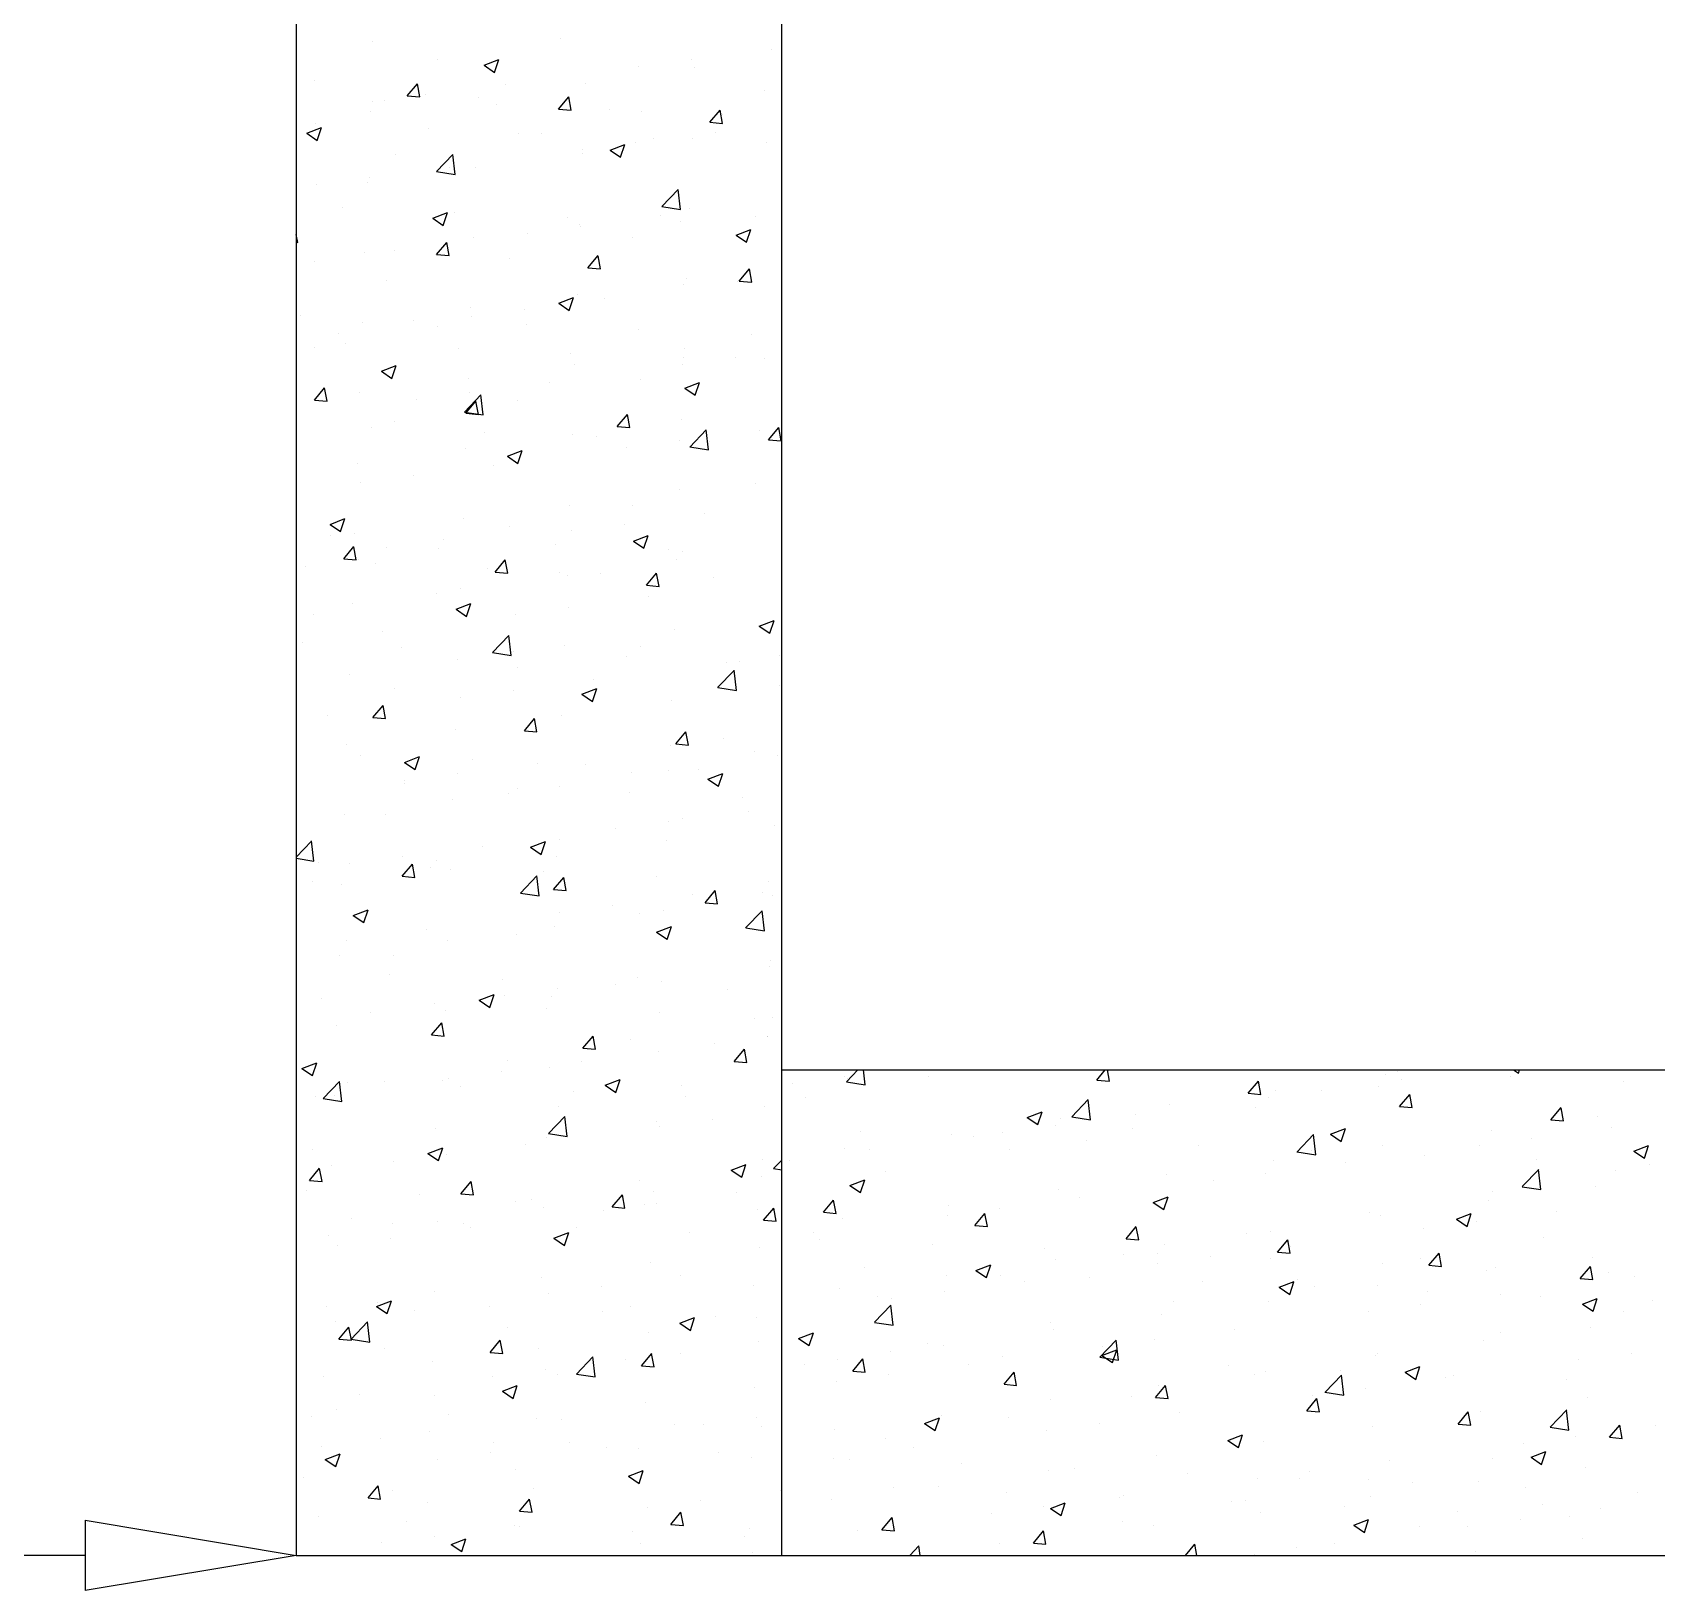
# Model space of a CAD drawing. Header units: millimetres. Extents: x 331487 to 517269, y 198509 to 399936.
# Drawn here: x 421449 to 422219, y 324802 to 325540 of the extents above; entities that cross this region are included whole.
import ezdxf

# ---------------------------------------------------------------- set-up
doc = ezdxf.new("R2010")
doc.units = ezdxf.units.MM
doc.header["$MEASUREMENT"] = 0
doc.layers.add('COLUMN', color=6, linetype='Continuous')
doc.layers.add('FOOTING', color=5, linetype='Continuous')

# ---------------------------------------------------------------- blocks, each defined once
blk = doc.blocks.new('_ClosedBlank')
at = {"color": 0, "linetype": 'ByBlock', "lineweight": -2}
for p, q in [((-1, 0.1667), (0, 0)), ((-1, 0.1667), (-1, -0.1667)), ((0, 0), (-1, -0.1667))]:
    blk.add_line(p, q, dxfattribs=at)

msp = doc.modelspace()

# ---------------------------------------------------------------- linework, layer by layer
at = {"layer": 'COLUMN'}
for p, q in [((421574.35, 327708.51), (421574.35, 324818.51)), ((421804.35, 324818.51), (421804.35, 327478.51)), ((421804.35, 325048.51), (423704.35, 325048.51)), ((421574.35, 324818.51), (421804.35, 324818.51)), ((421804.35, 324818.51), (423704.35, 324818.51))]:
    msp.add_line(p, q, dxfattribs=at)
at = {"layer": 'COLUMN', "color": 2, "linetype": 'Continuous'}
for p, q in [((421610.53, 325535.77), (421610.53, 325535.77)), ((421699.76, 325537.52), (421699.76, 325537.52)), ((421641.44, 325527.51), (421641.44, 325527.51)), ((421663.34, 325524.63), (421670.34, 325527.31)), ((421668.31, 325521.27), (421670.34, 325527.31)), ((421761.49, 325527.27), (421761.49, 325527.27)), ((421799.37, 325532.26), (421799.37, 325532.26)), ((421663.34, 325524.63), (421668.31, 325521.27)), ((421736.46, 325523.98), (421736.46, 325523.98)), ((421763.1, 325523.42), (421763.1, 325523.42)), ((421583.12, 325517.5), (421583.12, 325517.5)), ((421626.92, 325510.15), (421631.75, 325515.89)), ((421626.92, 325510.15), (421632.9, 325509.62)), ((421632.9, 325509.62), (421631.74, 325515.89)), ((421635.43, 325510.68), (421635.43, 325510.68)), ((421673.31, 325515.66), (421673.31, 325515.66)), ((421711.16, 325515.92), (421711.16, 325515.92)), ((421796.27, 325512.53), (421796.27, 325512.53)), ((421609.31, 325502.48), (421609.31, 325502.48)), ((421610.4, 325507.38), (421610.4, 325507.38)), ((421615.95, 325508.05), (421615.95, 325508.05)), ((421660.65, 325509.52), (421660.65, 325509.52)), ((421669.33, 325505.8), (421669.33, 325505.8)), ((421698.65, 325503.87), (421703.47, 325509.62)), ((421698.65, 325503.87), (421704.63, 325503.35)), ((421704.63, 325503.34), (421703.47, 325509.61)), ((421722.72, 325503.54), (421722.72, 325503.54)), ((421737.95, 325502.52), (421737.95, 325502.52)), ((421770.38, 325497.6), (421775.2, 325503.34)), ((421776.35, 325497.07), (421775.2, 325503.34)), ((421579.32, 325492.37), (421586.32, 325495.06)), ((421583.65, 325496.88), (421583.65, 325496.88)), ((421584.29, 325489.02), (421586.32, 325495.06)), ((421637.04, 325494.62), (421637.04, 325494.62)), ((421770.38, 325497.6), (421776.35, 325497.07)), ((421776.1, 325501.29), (421776.1, 325501.29)), ((421579.32, 325492.37), (421584.29, 325489.02)), ((421679.63, 325492.51), (421679.63, 325492.51)), ((421690.42, 325492.37), (421690.42, 325492.37)), ((421723.03, 325484.36), (421730.03, 325487.05)), ((421728, 325481.01), (421730.03, 325487.05)), ((421735.19, 325487.83), (421735.19, 325487.83)), ((421743.8, 325490.11), (421743.8, 325490.11)), ((421761.89, 325490.13), (421761.89, 325490.13)), ((421773.06, 325492.82), (421773.06, 325492.82)), ((421797.18, 325487.85), (421797.18, 325487.85)), ((421621.32, 325482.5), (421621.32, 325482.5)), ((421640.78, 325474.24), (421648.57, 325482.36)), ((421649.69, 325472.88), (421648.58, 325482.38)), ((421709.95, 325482.63), (421709.95, 325482.63)), ((421710.15, 325484.53), (421710.15, 325484.53)), ((421723.03, 325484.36), (421728, 325481.01)), ((421640.79, 325474.26), (421649.69, 325472.88)), ((421647, 325476.22), (421647, 325476.22)), ((421659.44, 325476.23), (421659.44, 325476.23)), ((421584.09, 325467.94), (421584.09, 325467.94)), ((421608.09, 325469.19), (421608.09, 325469.19)), ((421609.13, 325471.23), (421609.13, 325471.23)), ((421747.5, 325457.69), (421755.29, 325465.81)), ((421756.41, 325456.33), (421755.31, 325465.82)), ((421596.06, 325457.22), (421596.06, 325457.22)), ((421747.52, 325457.71), (421756.41, 325456.33)), ((421760.67, 325456.84), (421760.67, 325456.84)), ((421639.01, 325452.11), (421646.01, 325454.8)), ((421639.01, 325452.11), (421643.98, 325448.76)), ((421643.98, 325448.75), (421646.01, 325454.8)), ((421649.44, 325454.97), (421649.44, 325454.97)), ((421702.82, 325452.71), (421702.82, 325452.71)), ((421708.73, 325449.34), (421708.73, 325449.34)), ((421708.88, 325448.39), (421708.88, 325448.39)), ((421746.75, 325453.38), (421746.75, 325453.38)), ((421756.2, 325450.46), (421756.2, 325450.46)), ((421792.14, 325452.87), (421792.14, 325452.87)), ((421575.05, 325440.67), (421574.35, 325444.48)), ((421574.35, 325440.74), (421575.05, 325440.68)), ((421640.8, 325434.93), (421645.62, 325440.67)), ((421646.78, 325434.4), (421645.62, 325440.67)), ((421658.22, 325442.94), (421658.22, 325442.94)), ((421683.85, 325445.09), (421683.85, 325445.09)), ((421733.82, 325442.85), (421733.82, 325442.85)), ((421782.72, 325444.1), (421789.72, 325446.79)), ((421782.72, 325444.1), (421787.69, 325440.75)), ((421787.69, 325440.75), (421789.72, 325446.79)), ((421606.88, 325435.9), (421606.88, 325435.9)), ((421620.69, 325436.78), (421620.69, 325436.78)), ((421640.8, 325434.93), (421646.78, 325434.4)), ((421712.53, 325428.65), (421717.35, 325434.4)), ((421718.5, 325428.12), (421717.35, 325434.39)), ((421582.82, 325431.79), (421582.82, 325431.79)), ((421675.51, 325432.84), (421675.51, 325432.84)), ((421712.53, 325428.65), (421718.5, 325428.13)), ((421784.25, 325422.38), (421789.07, 325428.12)), ((421790.23, 325421.85), (421789.07, 325428.12)), ((421617.19, 325422.83), (421617.19, 325422.83)), ((421757.79, 325420.9), (421757.79, 325420.9)), ((421759.46, 325423.55), (421759.46, 325423.55)), ((421783.6, 325422.25), (421783.6, 325422.25)), ((421784.25, 325422.38), (421790.23, 325421.85)), ((421698.7, 325411.85), (421705.7, 325414.54)), ((421698.7, 325411.85), (421703.67, 325408.49)), ((421699.47, 325410.89), (421699.47, 325410.89)), ((421703.67, 325408.49), (421705.7, 325414.54)), ((421707.52, 325416.05), (421707.52, 325416.05)), ((421720.45, 325413.93), (421720.45, 325413.93)), ((421576.58, 325406.12), (421576.58, 325406.12)), ((421605.66, 325402.61), (421605.66, 325402.61)), ((421629.97, 325403.87), (421629.97, 325403.87)), ((421657.01, 325409.65), (421657.01, 325409.65)), ((421657.54, 325405.65), (421657.54, 325405.65)), ((421682.57, 325408.95), (421682.57, 325408.95)), ((421594.38, 325397.34), (421594.38, 325397.34)), ((421641.15, 325400.88), (421641.15, 325400.88)), ((421683.35, 325401.61), (421683.35, 325401.61)), ((421736.73, 325399.36), (421736.73, 325399.36)), ((421790.11, 325397.1), (421790.11, 325397.1)), ((421582.83, 325390.87), (421582.83, 325390.87)), ((421597.67, 325392.69), (421597.67, 325392.69)), ((421651.05, 325390.44), (421651.05, 325390.44)), ((421704.43, 325388.18), (421704.43, 325388.18)), ((421758.24, 325390.26), (421758.24, 325390.26)), ((421614.68, 325379.6), (421621.68, 325382.28)), ((421614.68, 325379.6), (421619.65, 325376.24)), ((421619.65, 325376.24), (421621.67, 325382.28)), ((421706.3, 325382.76), (421706.3, 325382.76)), ((421757.3, 325382.81), (421757.3, 325382.81)), ((421757.82, 325385.92), (421757.82, 325385.92)), ((421782.33, 325386.1), (421782.33, 325386.1)), ((421795.98, 325385.9), (421795.98, 325385.9)), ((421582.95, 325365.98), (421587.77, 325371.73)), ((421588.92, 325365.46), (421587.77, 325371.72)), ((421655.79, 325376.36), (421655.79, 325376.36)), ((421694.14, 325374.49), (421694.14, 325374.49)), ((421737.66, 325375.89), (421737.66, 325375.89)), ((421758.39, 325371.59), (421765.39, 325374.28)), ((421758.39, 325371.59), (421763.36, 325368.23)), ((421763.36, 325368.23), (421765.39, 325374.27)), ((421582.95, 325365.98), (421588.93, 325365.46)), ((421604.45, 325369.32), (421604.45, 325369.32)), ((421631.23, 325366.21), (421631.23, 325366.21)), ((421654.04, 325360.28), (421661.83, 325368.4)), ((421654.67, 325359.71), (421659.5, 325365.45)), ((421656.27, 325369.51), (421656.27, 325369.51)), ((421660.65, 325359.18), (421659.49, 325365.45)), ((421662.95, 325358.91), (421661.84, 325368.41)), ((421679.34, 325365.88), (421679.34, 325365.88)), ((421654.05, 325360.29), (421662.94, 325358.91)), ((421654.67, 325359.71), (421660.65, 325359.19)), ((421726.4, 325353.43), (421731.22, 325359.18)), ((421732.38, 325352.9), (421731.22, 325359.17)), ((421757.02, 325356.97), (421757.02, 325356.97)), ((421610.07, 325353.04), (421610.07, 325353.04)), ((421621.02, 325355.87), (421621.02, 325355.87)), ((421663.45, 325350.78), (421663.45, 325350.78)), ((421705.08, 325349.47), (421705.08, 325349.47)), ((421716.84, 325348.53), (421716.84, 325348.53)), ((421726.4, 325353.43), (421732.38, 325352.91)), ((421760.76, 325343.73), (421768.55, 325351.85)), ((421769.67, 325342.36), (421768.56, 325351.86)), ((421793.9, 325351.65), (421793.9, 325351.65)), ((421798.13, 325347.16), (421802.95, 325352.9)), ((421804.1, 325346.63), (421802.95, 325352.9)), ((421654.57, 325343.07), (421654.57, 325343.07)), ((421674.37, 325339.33), (421681.37, 325342.02)), ((421679.34, 325335.98), (421681.37, 325342.02)), ((421730.99, 325343.37), (421730.99, 325343.37)), ((421756.02, 325346.66), (421756.02, 325346.66)), ((421760.78, 325343.74), (421769.67, 325342.36)), ((421770.22, 325346.27), (421770.22, 325346.27)), ((421798.13, 325347.16), (421804.1, 325346.64)), ((421603.23, 325336.03), (421603.23, 325336.03)), ((421667.83, 325335.05), (421667.83, 325335.05)), ((421674.37, 325339.33), (421679.34, 325335.98)), ((421604.93, 325326.77), (421604.93, 325326.77)), ((421629.96, 325330.07), (421629.96, 325330.07)), ((421791.85, 325326.24), (421791.85, 325326.24)), ((421755.81, 325323.68), (421755.81, 325323.68)), ((421590.34, 325307.08), (421597.35, 325309.77)), ((421595.32, 325303.72), (421597.34, 325309.77)), ((421653.36, 325309.78), (421653.36, 325309.78)), ((421703.87, 325316.18), (421703.87, 325316.18)), ((421733.53, 325316.23), (421733.53, 325316.23)), ((421767.59, 325312.21), (421767.59, 325312.21)), ((421590.34, 325307.08), (421595.32, 325303.73)), ((421602.01, 325302.74), (421602.01, 325302.74)), ((421675.21, 325306.21), (421675.21, 325306.21)), ((421704.68, 325303.93), (421704.68, 325303.93)), ((421729.72, 325307.22), (421729.72, 325307.22)), ((421590.6, 325301.94), (421590.6, 325301.94)), ((421596.82, 325290.76), (421601.64, 325296.51)), ((421602.8, 325290.24), (421601.64, 325296.5)), ((421616.89, 325296.2), (421616.89, 325296.2)), ((421641.53, 325295.61), (421641.53, 325295.61)), ((421643.98, 325299.68), (421643.98, 325299.68)), ((421697.36, 325297.43), (421697.36, 325297.43)), ((421734.06, 325299.07), (421741.06, 325301.76)), ((421734.06, 325299.07), (421739.03, 325295.72)), ((421739.03, 325295.72), (421741.06, 325301.76)), ((421750.74, 325295.17), (421750.74, 325295.17)), ((421578.62, 325287.33), (421578.62, 325287.33)), ((421596.82, 325290.76), (421602.8, 325290.24)), ((421603.65, 325290.62), (421603.65, 325290.62)), ((421611.68, 325288.5), (421611.68, 325288.5)), ((421668.55, 325284.49), (421673.37, 325290.23)), ((421674.53, 325283.96), (421673.37, 325290.23)), ((421754.59, 325290.39), (421754.59, 325290.39)), ((421757.49, 325294.27), (421757.49, 325294.27)), ((421804.13, 325292.92), (421804.13, 325292.92)), ((421665.06, 325286.25), (421665.06, 325286.25)), ((421668.55, 325284.49), (421674.53, 325283.97)), ((421699.17, 325284.26), (421699.17, 325284.26)), ((421702.65, 325282.89), (421702.65, 325282.89)), ((421718.45, 325283.99), (421718.45, 325283.99)), ((421740.28, 325278.21), (421745.1, 325283.96)), ((421746.25, 325277.69), (421745.1, 325283.95)), ((421771.83, 325281.74), (421771.83, 325281.74)), ((421640.85, 325274.25), (421640.85, 325274.25)), ((421652.14, 325276.49), (421652.14, 325276.49)), ((421740.28, 325278.21), (421746.25, 325277.69)), ((421741.28, 325272.77), (421741.28, 325272.77)), ((421582.53, 325264.24), (421582.53, 325264.24)), ((421600.8, 325269.45), (421600.8, 325269.45)), ((421650.04, 325266.82), (421657.04, 325269.51)), ((421650.04, 325266.82), (421655.01, 325263.46)), ((421655.01, 325263.46), (421657.03, 325269.51)), ((421678.37, 325264.48), (421678.37, 325264.48)), ((421703.41, 325267.78), (421703.41, 325267.78)), ((421615.22, 325256.17), (421615.22, 325256.17)), ((421753.38, 325257.1), (421753.38, 325257.1)), ((421793.75, 325258.81), (421800.75, 325261.5)), ((421793.75, 325258.81), (421798.72, 325255.46)), ((421795.68, 325259.27), (421795.68, 325259.27)), ((421798.72, 325255.45), (421800.75, 325261.5)), ((421577.35, 325251.18), (421577.35, 325251.18)), ((421624.08, 325248.85), (421624.08, 325248.85)), ((421667.3, 325246.32), (421675.09, 325254.43)), ((421676.2, 325244.95), (421675.1, 325254.45)), ((421701.44, 325249.6), (421701.44, 325249.6)), ((421737.36, 325249.26), (421737.36, 325249.26)), ((421650.93, 325243.2), (421650.93, 325243.2)), ((421667.31, 325246.33), (421676.2, 325244.95)), ((421677.47, 325246.6), (421677.47, 325246.6)), ((421730.85, 325244.34), (421730.85, 325244.34)), ((421778.13, 325241.64), (421778.13, 325241.64)), ((421784.23, 325242.08), (421784.23, 325242.08)), ((421803.16, 325244.93), (421803.16, 325244.93)), ((421599.58, 325236.16), (421599.58, 325236.16)), ((421679.04, 325239.25), (421679.04, 325239.25)), ((421714.97, 325233.32), (421714.97, 325233.32)), ((421774.02, 325229.77), (421781.81, 325237.88)), ((421782.93, 325228.4), (421781.82, 325237.9)), ((421620.73, 325229.24), (421620.73, 325229.24)), ((421677.1, 325228.34), (421677.1, 325228.34)), ((421709.73, 325226.56), (421716.73, 325229.25)), ((421709.73, 325226.56), (421714.7, 325223.2)), ((421714.7, 325223.2), (421716.72, 325229.24)), ((421774.03, 325229.78), (421782.93, 325228.4)), ((421803.5, 325230.85), (421803.5, 325230.85)), ((421610.7, 325215.55), (421615.52, 325221.29)), ((421616.67, 325215.02), (421615.52, 325221.28)), ((421652.07, 325225.04), (421652.07, 325225.04)), ((421752.16, 325223.81), (421752.16, 325223.81)), ((421588.91, 325216.73), (421588.91, 325216.73)), ((421610.7, 325215.55), (421616.68, 325215.02)), ((421649.71, 325209.91), (421649.71, 325209.91)), ((421682.43, 325209.27), (421687.25, 325215.02)), ((421688.4, 325208.74), (421687.24, 325215.01)), ((421700.22, 325216.31), (421700.22, 325216.31)), ((421598.37, 325202.87), (421598.37, 325202.87)), ((421682.43, 325209.27), (421688.4, 325208.75)), ((421751.82, 325202.2), (421751.82, 325202.2)), ((421754.15, 325202.99), (421758.97, 325208.74)), ((421754.15, 325202.99), (421760.13, 325202.47)), ((421760.13, 325202.47), (421758.97, 325208.73)), ((421776.86, 325205.49), (421776.86, 325205.49)), ((421604.61, 325197.75), (421604.61, 325197.75)), ((421625.7, 325194.3), (421632.71, 325196.99)), ((421630.67, 325190.95), (421632.7, 325196.99)), ((421657.99, 325195.5), (421657.99, 325195.5)), ((421791.55, 325199.61), (421791.55, 325199.61)), ((421802.29, 325197.56), (421802.29, 325197.56)), ((421625.7, 325194.3), (421630.68, 325190.95)), ((421650.79, 325188.9), (421650.79, 325188.9)), ((421688.67, 325193.88), (421688.67, 325193.88)), ((421711.38, 325193.24), (421711.38, 325193.24)), ((421733.23, 325189.6), (421733.23, 325189.6)), ((421750.94, 325190.52), (421750.94, 325190.52)), ((421764.76, 325190.99), (421764.76, 325190.99)), ((421769.42, 325186.3), (421776.42, 325188.98)), ((421774.39, 325182.94), (421776.42, 325188.98)), ((421625.7, 325184.32), (421625.7, 325184.32)), ((421625.76, 325185.6), (421625.76, 325185.6)), ((421674.92, 325179.59), (421674.92, 325179.59)), ((421679.08, 325182.06), (421679.08, 325182.06)), ((421699, 325183.03), (421699, 325183.03)), ((421732.46, 325179.81), (421732.46, 325179.81)), ((421769.42, 325186.3), (421774.39, 325182.94)), ((421648.49, 325176.62), (421648.49, 325176.62)), ((421785.84, 325177.55), (421785.84, 325177.55)), ((421597.15, 325169.58), (421597.15, 325169.58)), ((421616.6, 325169.58), (421616.6, 325169.58)), ((421750.55, 325166.05), (421750.55, 325166.05)), ((421757.2, 325167.64), (421757.2, 325167.64)), ((421788.42, 325171.04), (421788.42, 325171.04)), ((421801.07, 325164.27), (421801.07, 325164.27)), ((421574.35, 325149.44), (421581.62, 325157.02)), ((421582.74, 325147.54), (421581.63, 325157.04)), ((421685.39, 325154.04), (421692.4, 325156.73)), ((421690.37, 325150.69), (421692.39, 325156.73)), ((421698.88, 325157.63), (421698.88, 325157.63)), ((421725.52, 325162.76), (421725.52, 325162.76)), ((421749.73, 325157.23), (421749.73, 325157.23)), ((421574.35, 325148.84), (421582.74, 325147.54)), ((421624.49, 325149.46), (421624.49, 325149.46)), ((421662.36, 325154.44), (421662.36, 325154.44)), ((421685.39, 325154.04), (421690.37, 325150.69)), ((421697.79, 325149.74), (421697.79, 325149.74)), ((421584.72, 325146.92), (421584.72, 325146.92)), ((421599.45, 325146.16), (421599.45, 325146.16)), ((421624.57, 325140.33), (421629.4, 325146.07)), ((421630.55, 325139.8), (421629.39, 325146.07)), ((421638.1, 325144.67), (421638.1, 325144.67)), ((421640.56, 325147.62), (421640.56, 325147.62)), ((421647.28, 325143.33), (421647.28, 325143.33)), ((421680.55, 325132.35), (421688.34, 325140.47)), ((421689.46, 325130.99), (421688.36, 325140.48)), ((421691.48, 325142.41), (421691.48, 325142.41)), ((421582.24, 325137.61), (421582.24, 325137.61)), ((421595.93, 325136.29), (421595.93, 325136.29)), ((421624.57, 325140.33), (421630.55, 325139.8)), ((421696.3, 325134.05), (421701.12, 325139.8)), ((421696.3, 325134.05), (421702.28, 325133.53)), ((421702.28, 325133.52), (421701.12, 325139.79)), ((421744.86, 325140.15), (421744.86, 325140.15)), ((421768.03, 325127.78), (421772.85, 325133.52)), ((421774, 325127.25), (421772.85, 325133.52)), ((421798.24, 325137.9), (421798.24, 325137.9)), ((421680.57, 325132.37), (421689.46, 325130.99)), ((421724.24, 325126.61), (421724.24, 325126.61)), ((421762.12, 325131.6), (421762.12, 325131.6)), ((421768.03, 325127.78), (421774, 325127.25)), ((421795.39, 325132.64), (421795.39, 325132.64)), ((421799.86, 325130.99), (421799.86, 325130.99)), ((421601.37, 325121.79), (421608.37, 325124.48)), ((421601.37, 325121.79), (421606.35, 325118.43)), ((421606.34, 325118.43), (421608.37, 325124.48)), ((421699.21, 325123.32), (421699.21, 325123.32)), ((421737.07, 325122.63), (421737.07, 325122.63)), ((421748.51, 325123.94), (421748.51, 325123.94)), ((421787.28, 325115.8), (421795.07, 325123.92)), ((421796.19, 325114.43), (421795.08, 325123.93)), ((421598.18, 325110.01), (421598.18, 325110.01)), ((421636.05, 325115), (421636.05, 325115)), ((421646.06, 325110.04), (421646.06, 325110.04)), ((421678.75, 325112.62), (421678.75, 325112.62)), ((421696.57, 325116.45), (421696.57, 325116.45)), ((421745.08, 325113.78), (421752.09, 325116.47)), ((421745.09, 325113.78), (421750.06, 325110.43)), ((421750.06, 325110.42), (421752.08, 325116.47)), ((421787.29, 325115.81), (421796.18, 325114.43)), ((421594.72, 325103), (421594.72, 325103)), ((421620.43, 325102.61), (421620.43, 325102.61)), ((421798.64, 325097.7), (421798.64, 325097.7)), ((421798.96, 325100.47), (421798.96, 325100.47)), ((421618.62, 325093.57), (421618.62, 325093.57)), ((421672.01, 325091.31), (421672.01, 325091.31)), ((421697.94, 325087.17), (421697.94, 325087.17)), ((421725.39, 325089.05), (421725.39, 325089.05)), ((421735.81, 325092.16), (421735.81, 325092.16)), ((421747.3, 325090.65), (421747.3, 325090.65)), ((421778.77, 325086.8), (421778.77, 325086.8)), ((421586.33, 325082.39), (421586.33, 325082.39)), ((421639.71, 325080.13), (421639.71, 325080.13)), ((421661.06, 325081.53), (421668.06, 325084.22)), ((421661.06, 325081.53), (421666.04, 325078.17)), ((421666.03, 325078.17), (421668.06, 325084.21)), ((421672.9, 325083.87), (421672.9, 325083.87)), ((421695.36, 325083.16), (421695.36, 325083.16)), ((421609.75, 325075.56), (421609.75, 325075.56)), ((421644.85, 325076.76), (421644.85, 325076.76)), ((421693.09, 325077.88), (421693.09, 325077.88)), ((421746.47, 325075.62), (421746.47, 325075.62)), ((421791.26, 325072.98), (421791.26, 325072.98)), ((421799.86, 325073.37), (421799.86, 325073.37)), ((421593.5, 325069.71), (421593.5, 325069.71)), ((421638.45, 325065.11), (421643.27, 325070.85)), ((421638.45, 325065.11), (421644.43, 325064.58)), ((421644.42, 325064.58), (421643.27, 325070.85)), ((421710.18, 325058.83), (421715, 325064.58)), ((421716.15, 325058.3), (421714.99, 325064.57)), ((421797.42, 325064.41), (421797.42, 325064.41)), ((421797.69, 325064.33), (421797.69, 325064.33)), ((421710.18, 325058.83), (421716.15, 325058.31)), ((421732.94, 325062.97), (421732.94, 325062.97)), ((421746.08, 325057.37), (421746.08, 325057.37)), ((421772.66, 325061.03), (421772.66, 325061.03)), ((421781.9, 325052.56), (421786.72, 325058.3)), ((421787.88, 325052.03), (421786.72, 325058.3)), ((421577.04, 325049.27), (421584.04, 325051.96)), ((421577.04, 325049.27), (421582.01, 325045.92)), ((421582.01, 325045.92), (421584.04, 325051.96)), ((421674.62, 325052.96), (421674.62, 325052.96)), ((421694.14, 325049.87), (421694.14, 325049.87)), ((421709.5, 325052.72), (421709.5, 325052.72)), ((421781.9, 325052.56), (421787.88, 325052.03)), ((421835.1, 325042.9), (421840.48, 325048.51)), ((421843.96, 325041.49), (421843.14, 325048.51)), ((421953.7, 325043.74), (421957.7, 325048.51)), ((421959.68, 325043.21), (421958.7, 325048.51)), ((422151.1, 325048.51), (422153.44, 325046.93)), ((422153.44, 325046.93), (422153.97, 325048.51)), ((421587.09, 325034.94), (421594.88, 325043.06)), ((421595.99, 325033.57), (421594.89, 325043.07)), ((421598.73, 325042.73), (421598.73, 325042.73)), ((421616.3, 325042.95), (421616.3, 325042.95)), ((421643.63, 325043.47), (421643.63, 325043.47)), ((421646.59, 325044.43), (421646.59, 325044.43)), ((421652.11, 325040.48), (421652.11, 325040.48)), ((421671.63, 325047.73), (421671.63, 325047.73)), ((421720.75, 325041.27), (421727.76, 325043.95)), ((421720.75, 325041.27), (421725.73, 325037.91)), ((421725.72, 325037.91), (421727.75, 325043.95)), ((421756.9, 325041.01), (421756.9, 325041.01)), ((421809.28, 325041.91), (421809.28, 325041.91)), ((421834.32, 325045.2), (421834.32, 325045.2)), ((421835.07, 325042.86), (421843.96, 325041.48)), ((421835.43, 325044.68), (421835.43, 325044.68)), ((421873.91, 325045.63), (421873.91, 325045.63)), ((421953.7, 325043.74), (421959.68, 325043.22)), ((422025.43, 325037.46), (422030.25, 325043.21)), ((422031.4, 325036.94), (422030.25, 325043.2)), ((422087.06, 325040.66), (422087.06, 325040.66)), ((422090.46, 325046.23), (422090.46, 325046.23)), ((422096.33, 325047.77), (422096.33, 325047.77)), ((422098.01, 325043.94), (422098.01, 325043.94)), ((422149.71, 325045.51), (422149.71, 325045.51)), ((422203.09, 325043.26), (422203.09, 325043.26)), ((421583.44, 325036.12), (421583.44, 325036.12)), ((421587.1, 325034.95), (421595.99, 325033.57)), ((421592.29, 325036.42), (421592.29, 325036.42)), ((421705.49, 325038.22), (421705.49, 325038.22)), ((421758.88, 325035.97), (421758.88, 325035.97)), ((421815.59, 325035.62), (421815.59, 325035.62)), ((421941.82, 325026.35), (421949.61, 325034.47)), ((421950.68, 325024.93), (421949.58, 325034.43)), ((422025.43, 325037.46), (422031.4, 325036.94)), ((422035.1, 325035.66), (422035.1, 325035.66)), ((422038.52, 325038.73), (422038.52, 325038.73)), ((422060.14, 325038.96), (422060.14, 325038.96)), ((422097.15, 325031.19), (422101.97, 325036.93)), ((422103.13, 325030.66), (422101.97, 325036.93)), ((421693.81, 325018.39), (421701.6, 325026.51)), ((421698.58, 325031), (421698.58, 325031)), ((421702.72, 325017.02), (421701.61, 325026.52)), ((421796.21, 325031.12), (421796.21, 325031.12)), ((421920.73, 325026.04), (421927.74, 325028.73)), ((421920.73, 325026.04), (421925.71, 325022.69)), ((421925.71, 325022.69), (421927.73, 325028.73)), ((421936.66, 325025.29), (421936.66, 325025.29)), ((421941.79, 325026.31), (421950.68, 325024.93)), ((421971.95, 325027.35), (421971.95, 325027.35)), ((421988.01, 325032.33), (421988.01, 325032.33)), ((422028.74, 325030.65), (422028.74, 325030.65)), ((422097.15, 325031.19), (422103.13, 325030.67)), ((422168.88, 325024.91), (422173.7, 325030.66)), ((422174.85, 325024.39), (422173.7, 325030.65)), ((422191.1, 325026.38), (422191.1, 325026.38)), ((421640.26, 325020.99), (421640.26, 325020.99)), ((421693.82, 325018.4), (421702.72, 325017.02)), ((421744.86, 325024.08), (421744.86, 325024.08)), ((421746.35, 325021.59), (421746.35, 325021.59)), ((421771.38, 325024.88), (421771.38, 325024.88)), ((421841.82, 325019.39), (421841.82, 325019.39)), ((421884.73, 325017.79), (421884.73, 325017.79)), ((421909.04, 325019.06), (421909.04, 325019.06)), ((421934.07, 325022.36), (421934.07, 325022.36)), ((421970.42, 325020.64), (421970.42, 325020.64)), ((422048.55, 325009.8), (422056.34, 325017.91)), ((422057.41, 325008.38), (422056.3, 325017.88)), ((422064.45, 325018.03), (422071.45, 325020.72)), ((422064.45, 325018.03), (422069.42, 325014.68)), ((422069.42, 325014.68), (422071.45, 325020.72)), ((422140.59, 325019.98), (422140.59, 325019.98)), ((422168.88, 325024.91), (422174.86, 325024.39)), ((422197.76, 325021.1), (422197.76, 325021.1)), ((421581.95, 325010.98), (421581.95, 325010.98)), ((421636.73, 325009.01), (421643.73, 325011.7)), ((421641.7, 325005.66), (421643.73, 325011.7)), ((421642.41, 325010.18), (421642.41, 325010.18)), ((421683.2, 325013.27), (421683.2, 325013.27)), ((421692.92, 325016.58), (421692.92, 325016.58)), ((421834.22, 325011.39), (421834.22, 325011.39)), ((421845.88, 325010.75), (421845.88, 325010.75)), ((421895.2, 325017.13), (421895.2, 325017.13)), ((421912.1, 325010.63), (421912.1, 325010.63)), ((421948.59, 325014.88), (421948.59, 325014.88)), ((422001.97, 325012.62), (422001.97, 325012.62)), ((422048.51, 325009.76), (422057.41, 325008.38)), ((422055.35, 325010.37), (422055.35, 325010.37)), ((422089.24, 325012.94), (422089.24, 325012.94)), ((422134.86, 325012.82), (422134.86, 325012.82)), ((422159.89, 325016.11), (422159.89, 325016.11)), ((422208.16, 325010.02), (422215.16, 325012.71)), ((422208.16, 325010.02), (422213.13, 325006.67)), ((422213.13, 325006.67), (422215.16, 325012.71)), ((421591.07, 325003.14), (421591.07, 325003.14)), ((421620.29, 325004.99), (421620.29, 325004.99)), ((421636.73, 325009.01), (421641.71, 325005.66)), ((421645.32, 325008.29), (421645.32, 325008.29)), ((421780.44, 325001), (421787.45, 325003.69)), ((421785.42, 324997.65), (421787.44, 325003.69)), ((421795.09, 325006.01), (421795.09, 325006.01)), ((421800.54, 325001.84), (421804.35, 325005.81)), ((421808.01, 325005.76), (421808.01, 325005.76)), ((422037.3, 325005.44), (422037.3, 325005.44)), ((422071.7, 325004.5), (422071.7, 325004.5)), ((422108.73, 325008.11), (422108.73, 325008.11)), ((422162.11, 325005.86), (422162.11, 325005.86)), ((422215.5, 325003.6), (422215.5, 325003.6)), ((421580.6, 324996.16), (421585.42, 325001.91)), ((421580.6, 324996.16), (421586.58, 324995.64)), ((421586.57, 324995.63), (421585.42, 325001.9)), ((421652.32, 324989.89), (421657.15, 324995.63)), ((421658.3, 324989.36), (421657.14, 324995.63)), ((421736.77, 324996), (421736.77, 324996)), ((421780.44, 325001), (421785.42, 324997.65)), ((421794.99, 324997.83), (421794.99, 324997.83)), ((421800.55, 325001.85), (421804.35, 325001.26)), ((421836.71, 324993.79), (421843.71, 324996.48)), ((421841.68, 324990.43), (421843.71, 324996.48)), ((421853.78, 325000.62), (421853.78, 325000.62)), ((421986.79, 324999.04), (421986.79, 324999.04)), ((422008.79, 324996.22), (422008.79, 324996.22)), ((422033.83, 324999.51), (422033.83, 324999.51)), ((422155.27, 324993.24), (422163.06, 325001.36)), ((422164.13, 324991.83), (422163.03, 325001.33)), ((422199.57, 325001.02), (422199.57, 325001.02)), ((421579.26, 324991.64), (421579.26, 324991.64)), ((421632.64, 324989.38), (421632.64, 324989.38)), ((421652.32, 324989.89), (421658.3, 324989.36)), ((421686.02, 324987.12), (421686.02, 324987.12)), ((421724.05, 324983.61), (421728.87, 324989.36)), ((421730.03, 324983.08), (421728.87, 324989.35)), ((421743.65, 324990.79), (421743.65, 324990.79)), ((421782.95, 324990.43), (421782.95, 324990.43)), ((421824.12, 324981.07), (421828.95, 324986.82)), ((421830.1, 324980.54), (421828.94, 324986.81)), ((421836.71, 324993.79), (421841.69, 324990.43)), ((421935.45, 324992), (421935.45, 324992)), ((421945.64, 324987.9), (421945.64, 324987.9)), ((421980.42, 324985.78), (421987.43, 324988.47)), ((421985.4, 324982.42), (421987.42, 324988.47)), ((422139.37, 324986.69), (422139.37, 324986.69)), ((422141.25, 324991.01), (422141.25, 324991.01)), ((422155.24, 324993.21), (422164.13, 324991.83)), ((422189.88, 324993.09), (422189.88, 324993.09)), ((421678.45, 324985.99), (421678.45, 324985.99)), ((421691.71, 324983.29), (421691.71, 324983.29)), ((421720.04, 324982.15), (421720.04, 324982.15)), ((421724.05, 324983.61), (421730.03, 324983.09)), ((421739.4, 324984.87), (421739.4, 324984.87)), ((421745.08, 324985.44), (421745.08, 324985.44)), ((421792.78, 324982.61), (421792.78, 324982.61)), ((421795.78, 324977.34), (421800.6, 324983.08)), ((421801.75, 324976.81), (421800.6, 324983.08)), ((421824.12, 324981.07), (421830.1, 324980.55)), ((421882.73, 324979.62), (421882.73, 324979.62)), ((421883.51, 324984.5), (421883.51, 324984.5)), ((421895.85, 324974.8), (421900.67, 324980.54)), ((421901.83, 324974.27), (421900.67, 324980.54)), ((421907.77, 324982.92), (421907.77, 324982.92)), ((421980.42, 324985.78), (421985.4, 324982.43)), ((422082.93, 324981), (422082.93, 324981)), ((422088.03, 324979.65), (422088.03, 324979.65)), ((422124.14, 324977.77), (422131.14, 324980.46)), ((422129.11, 324974.42), (422131.14, 324980.46)), ((422171.46, 324981.66), (422171.46, 324981.66)), ((421600.34, 324978.2), (421600.34, 324978.2)), ((421620.14, 324975.98), (421620.14, 324975.98)), ((421641.2, 324976.89), (421641.2, 324976.89)), ((421653.72, 324975.95), (421653.72, 324975.95)), ((421656.89, 324973.83), (421656.89, 324973.83)), ((421696.42, 324968.75), (421703.42, 324971.44)), ((421701.39, 324965.39), (421703.42, 324971.44)), ((421707.11, 324973.69), (421707.11, 324973.69)), ((421760.49, 324971.44), (421760.49, 324971.44)), ((421795.78, 324977.34), (421801.75, 324976.81)), ((421819.58, 324971.31), (421819.58, 324971.31)), ((421833, 324978.1), (421833, 324978.1)), ((421895.85, 324974.8), (421901.83, 324974.27)), ((421967.58, 324968.52), (421972.4, 324974.27)), ((421973.55, 324967.99), (421972.4, 324974.26)), ((422036.09, 324972.15), (422036.09, 324972.15)), ((422108.55, 324973.37), (422108.55, 324973.37)), ((422124.14, 324977.77), (422129.11, 324974.42)), ((422133.58, 324976.67), (422133.58, 324976.67)), ((421589.85, 324969.85), (421589.85, 324969.85)), ((421593.98, 324965.55), (421593.98, 324965.55)), ((421619.01, 324968.85), (421619.01, 324968.85)), ((421696.42, 324968.75), (421701.4, 324965.4)), ((421793.78, 324964.54), (421793.78, 324964.54)), ((421822.35, 324968.29), (421822.35, 324968.29)), ((421875.73, 324966.03), (421875.73, 324966.03)), ((421929.11, 324963.78), (421929.11, 324963.78)), ((421967.58, 324968.52), (421973.55, 324968)), ((421985.58, 324965.75), (421985.58, 324965.75)), ((422024.61, 324970.99), (422024.61, 324970.99)), ((422039.3, 324962.25), (422044.12, 324967.99)), ((422045.28, 324961.72), (422044.12, 324967.99)), ((422045.4, 324965.06), (422045.4, 324965.06)), ((422165.21, 324969.05), (422165.21, 324969.05)), ((421742.43, 324957.5), (421742.43, 324957.5)), ((421896.4, 324953.53), (421903.4, 324956.21)), ((421901.37, 324950.17), (421903.4, 324956.21)), ((421934.23, 324958.71), (421934.23, 324958.71)), ((421966.29, 324960.98), (421966.29, 324960.98)), ((421982.49, 324961.52), (421982.49, 324961.52)), ((421982.49, 324956.78), (421982.49, 324956.78)), ((422007.52, 324960.07), (422007.52, 324960.07)), ((422035.88, 324959.27), (422035.88, 324959.27)), ((422039.3, 324962.25), (422045.28, 324961.72)), ((422089.26, 324957.01), (422089.26, 324957.01)), ((422106.89, 324959.04), (422106.89, 324959.04)), ((422111.03, 324955.97), (422115.85, 324961.72)), ((422111.03, 324955.97), (422117.01, 324955.45)), ((422117, 324955.44), (422115.85, 324961.71)), ((422188.66, 324959.8), (422188.66, 324959.8)), ((421690.49, 324950), (421690.49, 324950)), ((421756.64, 324950.99), (421756.64, 324950.99)), ((421843.43, 324954.86), (421843.43, 324954.86)), ((421882.29, 324951.21), (421882.29, 324951.21)), ((421896.4, 324953.53), (421901.38, 324950.17)), ((421896.81, 324952.6), (421896.81, 324952.6)), ((421907.97, 324950.97), (421907.97, 324950.97)), ((421919.33, 324948.46), (421919.33, 324948.46)), ((421950.2, 324950.35), (421950.2, 324950.35)), ((422003.58, 324948.09), (422003.58, 324948.09)), ((422040.12, 324945.52), (422047.12, 324948.21)), ((422045.09, 324942.16), (422047.11, 324948.2)), ((422048.57, 324949.03), (422048.57, 324949.03)), ((422138.15, 324953.4), (422138.15, 324953.4)), ((422142.64, 324954.76), (422142.64, 324954.76)), ((422182.75, 324949.69), (422187.58, 324955.44)), ((422182.75, 324949.69), (422188.73, 324949.17)), ((422188.73, 324949.17), (422187.57, 324955.43)), ((422196.02, 324952.5), (422196.02, 324952.5)), ((422208.31, 324950.53), (422208.31, 324950.53)), ((421639.98, 324943.6), (421639.98, 324943.6)), ((421693.74, 324942.71), (421693.74, 324942.71)), ((421718.77, 324946), (421718.77, 324946)), ((421790.96, 324946.35), (421790.96, 324946.35)), ((421831.78, 324944.81), (421831.78, 324944.81)), ((421849.65, 324940.96), (421849.65, 324940.96)), ((421881.46, 324943.48), (421881.46, 324943.48)), ((422040.12, 324945.52), (422045.09, 324942.16)), ((422056.96, 324945.84), (422056.96, 324945.84)), ((422086.81, 324946.36), (422086.81, 324946.36)), ((422110.34, 324943.58), (422110.34, 324943.58)), ((422145.15, 324942.21), (422145.15, 324942.21)), ((422163.73, 324941.32), (422163.73, 324941.32)), ((421588.64, 324936.56), (421588.64, 324936.56)), ((421612.4, 324936.5), (421619.4, 324939.19)), ((421612.4, 324936.5), (421617.37, 324933.14)), ((421612.74, 324938.55), (421612.74, 324938.55)), ((421617.37, 324933.14), (421619.4, 324939.18)), ((421630.58, 324934.39), (421630.58, 324934.39)), ((421666.13, 324936.29), (421666.13, 324936.29)), ((421719.51, 324934.04), (421719.51, 324934.04)), ((421732.64, 324936.34), (421732.64, 324936.34)), ((421848.36, 324928.94), (421856.15, 324937.05)), ((421857.22, 324927.52), (421856.11, 324937.02)), ((421856.43, 324940.18), (421856.43, 324940.18)), ((421990.25, 324939.02), (421990.25, 324939.02)), ((422034.87, 324938.86), (422034.87, 324938.86)), ((422082.24, 324933.93), (422082.24, 324933.93)), ((422107.28, 324937.23), (422107.28, 324937.23)), ((422183.83, 324937.51), (422190.83, 324940.2)), ((422183.83, 324937.51), (422188.8, 324934.15)), ((422188.8, 324934.15), (422190.83, 324940.2)), ((422203.4, 324934.06), (422203.4, 324934.06)), ((422217.11, 324939.07), (422217.11, 324939.07)), ((421592.71, 324929.41), (421592.71, 324929.41)), ((421594.47, 324920.94), (421599.29, 324926.69)), ((421600.45, 324920.42), (421599.29, 324926.68)), ((421600.35, 324920.98), (421608.14, 324929.1)), ((421609.25, 324919.61), (421608.15, 324929.11)), ((421674.33, 324926.33), (421674.33, 324926.33)), ((421756.11, 324928.49), (421763.11, 324931.18)), ((421756.11, 324928.49), (421761.09, 324925.13)), ((421761.08, 324925.13), (421763.11, 324931.17)), ((421772.89, 324931.78), (421772.89, 324931.78)), ((421792.56, 324931.25), (421792.56, 324931.25)), ((421848.32, 324928.9), (421857.22, 324927.52)), ((421931.93, 324929.01), (421931.93, 324929.01)), ((421933.02, 324925.42), (421933.02, 324925.42)), ((421984.36, 324932.46), (421984.36, 324932.46)), ((422019.09, 324925.62), (422019.09, 324925.62)), ((422187.45, 324926.51), (422187.45, 324926.51)), ((421594.47, 324920.94), (421600.45, 324920.42)), ((421600.36, 324920.99), (421609.25, 324919.61)), ((421666.2, 324914.67), (421671.02, 324920.41)), ((421672.18, 324914.14), (421671.02, 324920.41)), ((421741.22, 324924.21), (421741.22, 324924.21)), ((421793.49, 324919.86), (421793.49, 324919.86)), ((421812.38, 324921.27), (421819.38, 324923.96)), ((421812.38, 324921.27), (421817.35, 324917.92)), ((421817.35, 324917.92), (421819.38, 324923.96)), ((421873.62, 324919), (421873.62, 324919)), ((421881.08, 324917.92), (421881.08, 324917.92)), ((421955.08, 324912.38), (421962.87, 324920.5)), ((421956.18, 324917.34), (421956.18, 324917.34)), ((421963.94, 324910.97), (421962.84, 324920.47)), ((421981.21, 324920.63), (421981.21, 324920.63)), ((422136.94, 324920.11), (422136.94, 324920.11)), ((422145.08, 324924.05), (422145.08, 324924.05)), ((421616.01, 324916.32), (421616.01, 324916.32)), ((421638.77, 324910.31), (421638.77, 324910.31)), ((421666.2, 324914.67), (421672.18, 324914.15)), ((421689.28, 324916.71), (421689.28, 324916.71)), ((421707.07, 324904.43), (421714.86, 324912.54)), ((421715.98, 324903.06), (421714.87, 324912.56)), ((421730.34, 324911.55), (421730.34, 324911.55)), ((421737.93, 324908.39), (421742.75, 324914.14)), ((421743.9, 324907.86), (421742.74, 324914.13)), ((421756.61, 324914.38), (421756.61, 324914.38)), ((421830.57, 324911.52), (421830.57, 324911.52)), ((421838, 324905.85), (421842.82, 324911.6)), ((421843.97, 324905.32), (421842.82, 324911.59)), ((421855.83, 324915.2), (421855.83, 324915.2)), ((421909.22, 324912.95), (421909.22, 324912.95)), ((421955.05, 324912.35), (421963.94, 324910.97)), ((421956.09, 324913.27), (421963.1, 324915.95)), ((421956.09, 324913.27), (421961.07, 324909.91)), ((421961.06, 324909.91), (421963.09, 324915.95)), ((421962.6, 324910.69), (421962.6, 324910.69)), ((422085.59, 324913.07), (422085.59, 324913.07)), ((422086.76, 324914.04), (422086.76, 324914.04)), ((422182, 324911.09), (422182, 324911.09)), ((422207.03, 324914.38), (422207.03, 324914.38)), ((421587.42, 324903.27), (421587.42, 324903.27)), ((421667.43, 324903.26), (421667.43, 324903.26)), ((421692.46, 324906.56), (421692.46, 324906.56)), ((421698.29, 324904.37), (421698.29, 324904.37)), ((421707.08, 324904.44), (421715.98, 324903.06)), ((421737.93, 324908.39), (421743.9, 324907.87)), ((421815.3, 324908.99), (421815.3, 324908.99)), ((421838, 324905.85), (421843.98, 324905.33)), ((421855.15, 324904.04), (421855.15, 324904.04)), ((421893.03, 324909.02), (421893.03, 324909.02)), ((421909.73, 324899.58), (421914.55, 324905.32)), ((421915.7, 324899.05), (421914.54, 324905.32)), ((422015.98, 324908.44), (422015.98, 324908.44)), ((422028.44, 324904.02), (422028.44, 324904.02)), ((422033.65, 324905.57), (422033.65, 324905.57)), ((422061.81, 324895.83), (422069.6, 324903.95)), ((422069.36, 324906.18), (422069.36, 324906.18)), ((422070.66, 324894.42), (422069.56, 324903.91)), ((422099.81, 324905.26), (422106.81, 324907.94)), ((422099.81, 324905.26), (422104.78, 324901.9)), ((422104.78, 324901.9), (422106.8, 324907.94)), ((422118.84, 324902.77), (422118.84, 324902.77)), ((422122.75, 324903.93), (422122.75, 324903.93)), ((421604.27, 324894.95), (421604.27, 324894.95)), ((421639.97, 324894.36), (421639.97, 324894.36)), ((421672.09, 324896.24), (421679.09, 324898.92)), ((421672.09, 324896.24), (421677.06, 324892.88)), ((421677.06, 324892.88), (421679.09, 324898.92)), ((421791.34, 324897.96), (421791.34, 324897.96)), ((421830.12, 324900.74), (421830.12, 324900.74)), ((421909.73, 324899.58), (421915.7, 324899.05)), ((421981.45, 324893.3), (421986.27, 324899.05)), ((421983.14, 324899.17), (421983.14, 324899.17)), ((421987.43, 324892.77), (421986.27, 324899.04)), ((422055.94, 324894.49), (422055.94, 324894.49)), ((422061.77, 324895.8), (422070.67, 324894.42)), ((422080.97, 324897.79), (422080.97, 324897.79)), ((422176.13, 324901.67), (422176.13, 324901.67)), ((421593.27, 324887.45), (421593.27, 324887.45)), ((421740, 324890.92), (421740, 324890.92)), ((421931.8, 324892.13), (421931.8, 324892.13)), ((421970.13, 324894.01), (421970.13, 324894.01)), ((421981.45, 324893.3), (421987.43, 324892.78)), ((422053.18, 324887.03), (422058, 324892.77)), ((422053.18, 324887.03), (422059.15, 324886.5)), ((422059.15, 324886.5), (422058, 324892.77)), ((422135.72, 324886.82), (422135.72, 324886.82)), ((422168.53, 324879.28), (422176.32, 324887.4)), ((422177.39, 324877.87), (422176.28, 324887.36)), ((422186.23, 324893.22), (422186.23, 324893.22)), ((421581.65, 324884.35), (421581.65, 324884.35)), ((421646.65, 324885.19), (421646.65, 324885.19)), ((421688.06, 324883.42), (421688.06, 324883.42)), ((421700.03, 324882.94), (421700.03, 324882.94)), ((421753.42, 324880.68), (421753.42, 324880.68)), ((421767.18, 324880.42), (421767.18, 324880.42)), ((421792.22, 324883.72), (421792.22, 324883.72)), ((421794.8, 324879.39), (421794.8, 324879.39)), ((421872.07, 324881.01), (421879.07, 324883.7)), ((421872.07, 324881.01), (421877.05, 324877.66)), ((421877.04, 324877.66), (421879.07, 324883.7)), ((421879.86, 324884.63), (421879.86, 324884.63)), ((421911.81, 324884), (421911.81, 324884)), ((421954.91, 324881.19), (421954.91, 324881.19)), ((421992.78, 324886.18), (421992.78, 324886.18)), ((422084.38, 324879.78), (422084.38, 324879.78)), ((422124.9, 324880.75), (422129.72, 324886.5)), ((422124.9, 324880.75), (422130.88, 324880.23)), ((422130.88, 324880.22), (422129.72, 324886.49)), ((422168.5, 324879.24), (422177.39, 324877.86)), ((422196.63, 324874.48), (422201.45, 324880.22)), ((422202.6, 324873.95), (422201.45, 324880.22)), ((422218.6, 324879.93), (422218.6, 324879.93)), ((421614.35, 324874.02), (421614.35, 324874.02)), ((421637.55, 324877.02), (421637.55, 324877.02)), ((421667.74, 324871.76), (421667.74, 324871.76)), ((421704.03, 324872.11), (421704.03, 324872.11)), ((421829.35, 324878.23), (421829.35, 324878.23)), ((421853.49, 324873.99), (421853.49, 324873.99)), ((421929.87, 324877.9), (421929.87, 324877.9)), ((422015.78, 324873), (422022.79, 324875.69)), ((422015.78, 324873), (422020.76, 324869.65)), ((422020.75, 324869.65), (422022.78, 324875.69)), ((422032.44, 324872.28), (422032.44, 324872.28)), ((422155.69, 324871.65), (422155.69, 324871.65)), ((422180.73, 324874.94), (422180.73, 324874.94)), ((422196.63, 324874.48), (422202.61, 324873.95)), ((422199.27, 324874.39), (422199.27, 324874.39)), ((421586.21, 324869.98), (421586.21, 324869.98)), ((421588.07, 324863.98), (421595.07, 324866.67)), ((421588.07, 324863.98), (421593.04, 324860.63)), ((421593.04, 324860.63), (421595.07, 324866.67)), ((421641.12, 324863.82), (421641.12, 324863.82)), ((421666.16, 324867.12), (421666.16, 324867.12)), ((421721.12, 324869.51), (421721.12, 324869.51)), ((421736.48, 324869.38), (421736.48, 324869.38)), ((421774.5, 324867.25), (421774.5, 324867.25)), ((421790.13, 324864.67), (421790.13, 324864.67)), ((421828.85, 324864.59), (421828.85, 324864.59)), ((421836.36, 324864.1), (421836.36, 324864.1)), ((421866.72, 324869.58), (421866.72, 324869.58)), ((421981.93, 324865.88), (421981.93, 324865.88)), ((422140.95, 324864.38), (422140.95, 324864.38)), ((422159.5, 324864.99), (422166.5, 324867.68)), ((422159.5, 324864.99), (422164.47, 324861.64)), ((422164.47, 324861.64), (422166.5, 324867.68)), ((421678.16, 324859.36), (421678.16, 324859.36)), ((421731.78, 324855.97), (421738.78, 324858.66)), ((421731.78, 324855.97), (421736.76, 324852.62)), ((421736.75, 324852.62), (421738.78, 324858.66)), ((421738.78, 324857.63), (421738.78, 324857.63)), ((421889.74, 324861.85), (421889.74, 324861.85)), ((421930.58, 324858.84), (421930.58, 324858.84)), ((421943.13, 324859.59), (421943.13, 324859.59)), ((421996.51, 324857.34), (421996.51, 324857.34)), ((422054.66, 324858.35), (422054.66, 324858.35)), ((422092.54, 324863.33), (422092.54, 324863.33)), ((422185.02, 324859.93), (422185.02, 324859.93)), ((421577.97, 324855.51), (421577.97, 324855.51)), ((421608.35, 324845.72), (421613.17, 324851.47)), ((421614.32, 324845.2), (421613.17, 324851.46)), ((421619.84, 324849.35), (421619.84, 324849.35)), ((421686.84, 324850.13), (421686.84, 324850.13)), ((421803.78, 324849.26), (421803.78, 324849.26)), ((421857.45, 324850.67), (421857.45, 324850.67)), ((421878.65, 324851.34), (421878.65, 324851.34)), ((421910.83, 324848.42), (421910.83, 324848.42)), ((422029.63, 324855.05), (422029.63, 324855.05)), ((422049.89, 324855.08), (422049.89, 324855.08)), ((422082.63, 324854.37), (422082.63, 324854.37)), ((422103.27, 324852.83), (422103.27, 324852.83)), ((422134.51, 324853.53), (422134.51, 324853.53)), ((422156.65, 324850.57), (422156.65, 324850.57)), ((422210.04, 324848.32), (422210.04, 324848.32)), ((421608.35, 324845.72), (421614.33, 324845.2)), ((421636.33, 324843.73), (421636.33, 324843.73)), ((421680.07, 324839.45), (421684.9, 324845.19)), ((421686.05, 324838.92), (421684.89, 324845.19)), ((421740.88, 324840.98), (421740.88, 324840.98)), ((421765.91, 324844.27), (421765.91, 324844.27)), ((421828.14, 324844.94), (421828.14, 324844.94)), ((421928.6, 324841.75), (421928.6, 324841.75)), ((421931.76, 324840.75), (421938.76, 324843.44)), ((421931.76, 324840.75), (421936.74, 324837.4)), ((421936.73, 324837.39), (421938.76, 324843.44)), ((421964.21, 324846.16), (421964.21, 324846.16)), ((421966.47, 324846.74), (421966.47, 324846.74)), ((422017.59, 324843.91), (422017.59, 324843.91)), ((422024.32, 324844.36), (422024.32, 324844.36)), ((422070.97, 324841.65), (422070.97, 324841.65)), ((422083.16, 324846.49), (422083.16, 324846.49)), ((422164.91, 324842.42), (422164.91, 324842.42)), ((422192.29, 324840.49), (422192.29, 324840.49)), ((421584.99, 324836.69), (421584.99, 324836.69)), ((421626.76, 324834.36), (421626.76, 324834.36)), ((421677.72, 324832.66), (421677.72, 324832.66)), ((421680.07, 324839.45), (421686.05, 324838.93)), ((421751.8, 324833.17), (421756.62, 324838.92)), ((421751.8, 324833.17), (421757.78, 324832.65)), ((421757.78, 324832.65), (421756.62, 324838.91)), ((421851.87, 324830.63), (421856.7, 324836.38)), ((421857.85, 324830.1), (421856.69, 324836.37)), ((421903.57, 324838.45), (421903.57, 324838.45)), ((421966, 324834.35), (421966, 324834.35)), ((422031.22, 324838.99), (422031.22, 324838.99)), ((422075.47, 324832.74), (422082.48, 324835.43)), ((422075.47, 324832.74), (422080.45, 324829.39)), ((422080.45, 324829.39), (422082.47, 324835.43)), ((422124.36, 324839.39), (422124.36, 324839.39)), ((422154.42, 324835.5), (422154.42, 324835.5)), ((422177.74, 324837.14), (422177.74, 324837.14)), ((421639.85, 324827.68), (421639.85, 324827.68)), ((421647.76, 324823.72), (421654.76, 324826.41)), ((421652.73, 324820.36), (421654.76, 324826.41)), ((421680.14, 324832.11), (421680.14, 324832.11)), ((421733.52, 324829.85), (421733.52, 324829.85)), ((421786.9, 324827.6), (421786.9, 324827.6)), ((421788.91, 324831.38), (421788.91, 324831.38)), ((421840.41, 324830.14), (421840.41, 324830.14)), ((421851.87, 324830.63), (421857.85, 324830.11)), ((421923.6, 324824.36), (421928.42, 324830.1)), ((421929.58, 324823.83), (421928.42, 324830.1)), ((421929.37, 324825.55), (421929.37, 324825.55)), ((421980.71, 324832.59), (421980.71, 324832.59)), ((422106.6, 324832.41), (422106.6, 324832.41)), ((422129.38, 324832.21), (422129.38, 324832.21)), ((422183.8, 324826.64), (422183.8, 324826.64)), ((421614.82, 324824.38), (421614.82, 324824.38)), ((421647.76, 324823.72), (421652.73, 324820.37)), ((421737.57, 324824.34), (421737.57, 324824.34)), ((421790.67, 324819.72), (421790.67, 324819.72)), ((421865.01, 324818.51), (421869.4, 324823.09)), ((421869.9, 324818.51), (421869.37, 324823.05)), ((421907.68, 324824.34), (421907.68, 324824.34)), ((421923.6, 324824.36), (421929.58, 324823.83)), ((421995.69, 324818.51), (422000.15, 324823.83)), ((422001.13, 324818.51), (422000.15, 324823.82)), ((422028.36, 324818.91), (422028.36, 324818.91)), ((422048.28, 324822.4), (422048.28, 324822.4)), ((422066.23, 324823.89), (422066.23, 324823.89)), ((422133.29, 324820.24), (422133.29, 324820.24))]:
    msp.add_line(p, q, dxfattribs=at)
at = {"layer": 'FOOTING', "color": 4}
msp.add_line((421474.35, 324818.51), (419969.35, 324818.51), dxfattribs=at)

# ---------------------------------------------------------------- block references
at = {"layer": 'FOOTING', "color": 4, "xscale": 100, "yscale": 100, "zscale": 100, "rotation": 359.9999999999941}
msp.add_blockref('_ClosedBlank', (421574.35, 324818.51), dxfattribs=at)

doc.saveas('drawing.dxf')
